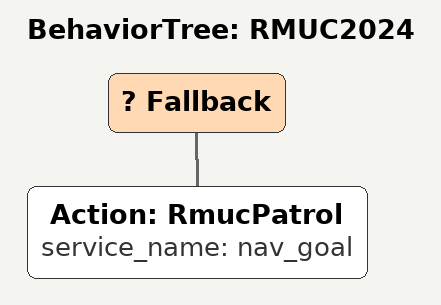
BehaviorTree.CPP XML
<?xml version="1.0"?>
<root main_tree_to_execute="RMUC2024">
  <!-- ///// 此树用于测试 ///// -->
  <BehaviorTree ID="RMUC2024">
    <Fallback>

      <Action ID="RmucPatrol" service_name="nav_goal"/>

    </Fallback>
  </BehaviorTree>

</root>
